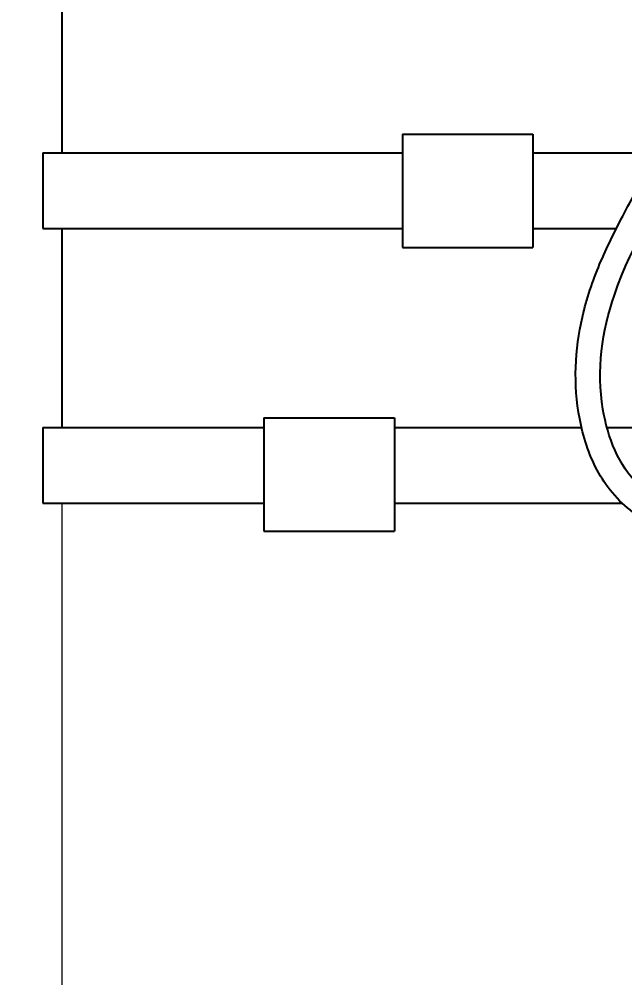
# Model space of a CAD drawing. Header units: millimetres. Extents: x 2389 to 10678, y 3615 to 3913.
# Drawn here: x 7409.13 to 7422.85, y 3873.32 to 3895.04 of the extents above; entities that cross this region are included whole.
import ezdxf

# ---------------------------------------------------------------- set-up
doc = ezdxf.new("R2010")
doc.units = ezdxf.units.MM
doc.styles.get("Standard").update_dxf_attribs({"font": 'Arial.ttf'})
doc.dimstyles.new('ISO-25', dxfattribs={"dimtxt": 2.5, "dimasz": 2.5, "dimexe": 1.25, "dimexo": 0.625, "dimtad": 1, "dimtxsty": 'Standard', "dimcen": 2.5, "dimadec": 0, "dimazin": 0, "dimtfac": 1, "dimtmove": 0, "dimatfit": 3, "dimfxl": 1, "dimarcsym": 0})

# ---------------------------------------------------------------- blocks, each defined once
blk = doc.blocks.new('*D64')
at = {"color": 0, "lineweight": -2, "transparency": 16777216}
for p, q in [((7409.465, 3905.402), (7393.712, 3905.402)), ((7394.962, 3902.902), (7394.962, 3890.771)), ((7405.011, 3888.271), (7393.712, 3888.271))]:
    blk.add_line(p, q, dxfattribs=at)
at = {"color": 0, "transparency": 16777216}
for points in [[(7394.546, 3902.902), (7395.379, 3902.902), (7394.962, 3905.402)], [(7394.546, 3890.771), (7395.379, 3890.771), (7394.962, 3888.271)]]:
    blk.add_solid(points, dxfattribs=at)
at = {"layer": 'Defpoints', "color": 0, "transparency": 16777216}
for p in [(7410.09, 3905.402), (7394.962, 3888.271), (7405.636, 3888.271)]:
    blk.add_point(p, dxfattribs=at)
at = {"color": 0, "transparency": 16777216, "insert": (7393.066, 3896.836), "char_height": 2.5, "attachment_point": 5, "rotation": 90}
blk.add_mtext('{\\fTimes New Roman|b0|i0|c204|p18;200}', dxfattribs=at)

msp = doc.modelspace()

# ---------------------------------------------------------------- linework, layer by layer
at = {"color": 0, "linetype": 'Continuous'}
for p, q in [((7410.09, 3905.402), (7410.09, 3892.013)), ((7417.811, 3892.442), (7420.765, 3892.442)), ((7409.662, 3892.013), (7417.811, 3892.013)), ((7420.765, 3892.013), (7423.547, 3892.013)), ((7409.662, 3890.3), (7417.811, 3890.3)), ((7410.09, 3890.3), (7410.09, 3885.788)), ((7420.765, 3890.3), (7422.656, 3890.3)), ((7417.811, 3889.872), (7420.765, 3889.872)), ((7410.09, 3888.869), (7410.09, 3887.714)), ((7414.672, 3886.007), (7417.626, 3886.007)), ((7409.662, 3885.788), (7414.672, 3885.788)), ((7417.626, 3885.788), (7421.867, 3885.788)), ((7422.443, 3885.788), (7425.895, 3885.788)), ((7409.662, 3884.074), (7414.672, 3884.074)), ((7417.626, 3884.074), (7422.788, 3884.074)), ((7414.672, 3883.437), (7417.626, 3883.437))]:
    msp.add_line(p, q, dxfattribs=at)
at = {"color": 0}
for p, q in [((7417.811, 3892.442), (7417.811, 3889.872)), ((7420.765, 3892.442), (7420.765, 3889.872)), ((7409.662, 3892.013), (7409.662, 3890.3)), ((7414.672, 3886.007), (7414.672, 3883.437)), ((7417.626, 3886.007), (7417.626, 3883.437)), ((7409.662, 3885.788), (7409.662, 3884.074))]:
    msp.add_line(p, q, dxfattribs=at)
at = {"color": 0, "linetype": 'Continuous', "lineweight": 20}
msp.add_line((7410.09, 3884.074), (7410.09, 3871.995), dxfattribs=at)
at = {"color": 0}
msp.add_open_spline([(7428.655, 3883.264), (7428.351, 3883.269), (7428.071, 3883.275), (7427.523, 3883.28), (7427.255, 3883.279), (7426.814, 3883.267), (7426.642, 3883.259), (7426.29, 3883.237), (7426.108, 3883.223), (7425.678, 3883.199), (7425.426, 3883.19), (7424.681, 3883.223), (7424.176, 3883.311), (7423.469, 3883.598), (7423.242, 3883.719), (7422.862, 3883.997), (7422.703, 3884.145), (7422.433, 3884.468), (7422.319, 3884.642), (7422.026, 3885.192), (7421.901, 3885.59), (7421.75, 3886.379), (7421.723, 3886.771), (7421.75, 3887.544), (7421.803, 3887.924), (7421.982, 3888.707), (7422.118, 3889.109), (7422.437, 3889.87), (7422.618, 3890.232), (7423.01, 3890.981), (7423.223, 3891.365), (7423.543, 3891.999), (7423.661, 3892.249), (7423.871, 3892.756), (7423.964, 3893.016), (7424.215, 3893.811), (7424.345, 3894.361), (7424.58, 3895.58), (7424.677, 3896.252), (7424.774, 3896.934)], degree=3, knots=[0, 0, 0, 0, 0.984072, 0.984072, 1.945874, 1.945874, 2.585427, 2.585427, 3.22498, 3.22498, 4.04129, 4.04129, 5.514203, 5.514203, 6.246416, 6.246416, 6.8381, 6.8381, 7.429783, 7.429783, 8.635292, 8.635292, 9.840801, 9.840801, 11.04631, 11.04631, 12.404241, 12.404241, 13.762172, 13.762172, 15.300762, 15.300762, 16.329956, 16.329956, 17.359151, 17.359151, 19.41754, 19.41754, 21.794448, 21.794448, 21.794448, 21.794448], dxfattribs=at)
msp.add_spline([(7428.645, 3883.821), (7426.535, 3883.812), (7425.128, 3883.762), (7423.157, 3884.494), (7422.353, 3886.206), (7422.61, 3888.793), (7424.228, 3892.161), (7425.338, 3896.931)], degree=3, dxfattribs=at)
at = {"lineweight": 20}
msp.add_spline([(7430.913, 3879.034), (7421.84, 3867.517), (7418.425, 3848.287), (7422.817, 3811.74), (7421.107, 3781.361), (7422.245, 3769.084), (7435.799, 3759.921), (7437.575, 3759.667)], degree=3, dxfattribs=at)

# ---------------------------------------------------------------- dimensions: what is measured, and where the dimension line sits
at = {"color": 0}
dim = msp.add_linear_dim(base=(7394.962, 3888.271), p1=(7410.09, 3905.402), p2=(7405.636, 3888.271), angle=90, text='{\\fTimes New Roman|b0|i0|c204|p18;200}', dimstyle='ISO-25', dxfattribs=at)
dim.commit()
dim.dimension.update_dxf_attribs({"geometry": '*D64', "text_midpoint": (7393.066, 3896.836)})

doc.saveas('drawing.dxf')
